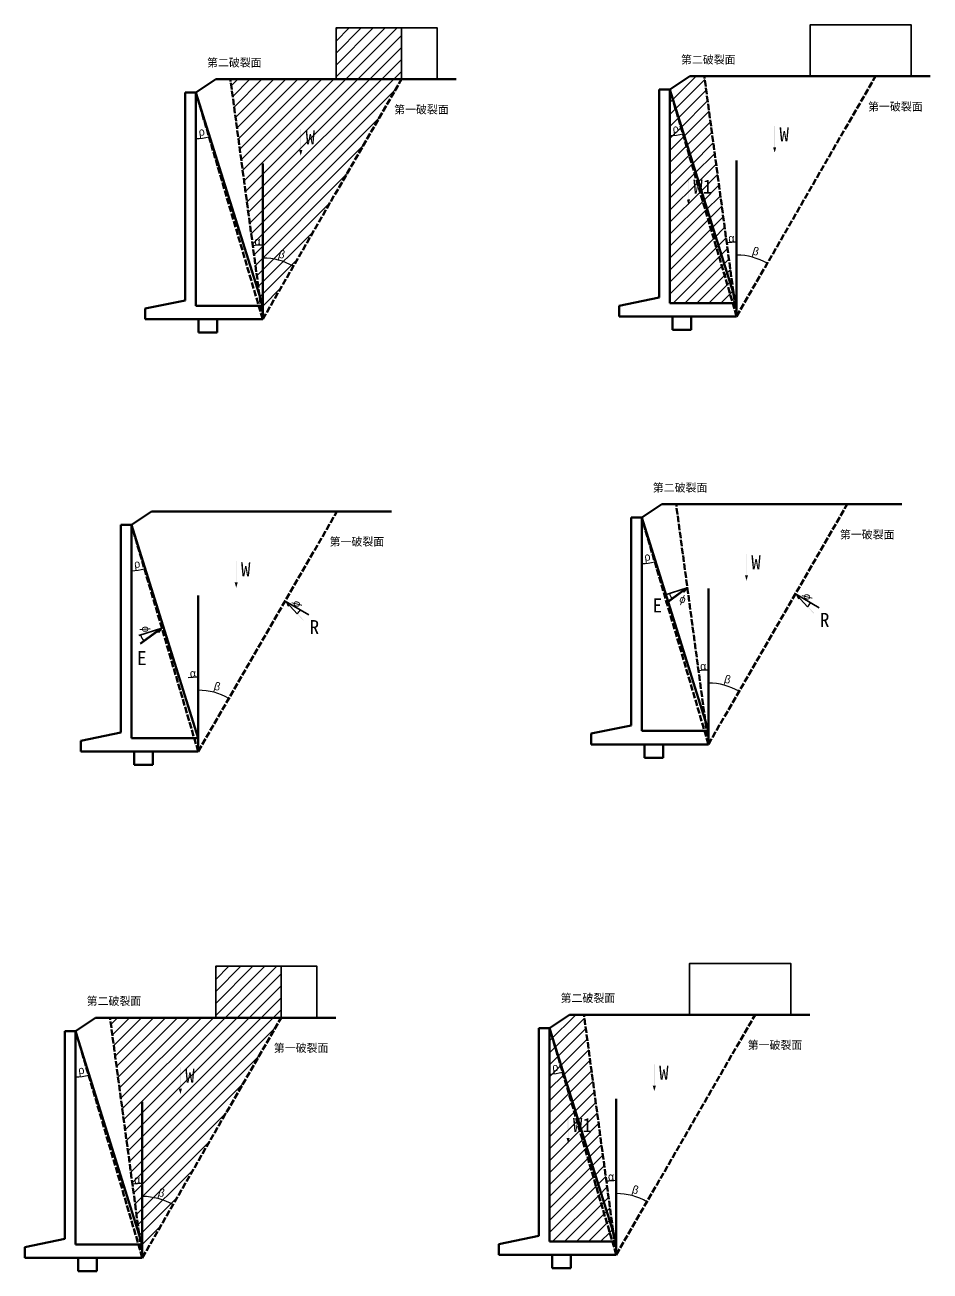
# Model space of a CAD drawing. Header units: millimetres. Extents: x -36498 to 24671, y -17805 to 29200.
# Drawn here: x -36498 to -2574, y -17524 to 29200 of the extents above; entities that cross this region are included whole.
import ezdxf

# ---------------------------------------------------------------- set-up
doc = ezdxf.new("R2010")
doc.units = ezdxf.units.MM
doc.linetypes.add('ACAD_ISO02W100', pattern=[15, 12, -3])
for name, color, linetype, lineweight in [('坡面', 7, 'Continuous', 50), ('挡土墙', 7, 'Continuous', 50), ('标注', 7, 'Continuous', 35), ('辅助线', 92, 'Continuous', 50)]:
    doc.layers.add(name, color=color, linetype=linetype, lineweight=lineweight)
doc.styles.get("Standard").update_dxf_attribs({"font": ''})
doc.styles.add('符号', font='symbol.ttf')
doc.styles.get('Standard').set_extended_font_data('SimSun')
doc.dimstyles.new('ISO-25', dxfattribs={"dimtxt": 2.5, "dimasz": 2.5, "dimexe": 1.25, "dimexo": 0.625, "dimtad": 1, "dimdsep": 46, "dimtxsty": 'Standard', "dimcen": 2.5, "dimadec": 0, "dimazin": 0, "dimtfac": 1, "dimtmove": 0, "dimatfit": 3, "dimfxl": 0, "dimarcsym": 0})
pattern_1 = [(45, (-4510.8, -35187), (-224.5064, 224.5064), [])]

# ---------------------------------------------------------------- blocks, each defined once
blk = doc.blocks.new('*D14')
at = {"layer": 'Defpoints', "color": 0, "transparency": 16777216}
for p in [(-5677, 11226), (-10881, 8071), (-10482, 4487), (-10881, 2226), (-10881, 2226)]:
    blk.add_point(p, dxfattribs=at)
at = {"layer": '标注', "color": 0, "lineweight": -2, "transparency": 16777216}
blk.add_arc((-10881, 2226), 2296, 60.028, 89.9376, dxfattribs=at)
at = {"layer": '标注', "color": 0, "transparency": 16777216}
for points in [[(-10878, 4521), (-10878, 4522), (-10881, 4522)], [(-9734, 4215), (-9734, 4214), (-9732, 4214)]]:
    blk.add_solid(points, dxfattribs=at)
at = {"layer": '标注', "color": 0, "transparency": 16777216, "insert": (-10175, 4622), "char_height": 2.5, "attachment_point": 5, "rotation": 343.601, "style": '符号'}
blk.add_mtext('{\\H120x;b}', dxfattribs=at)
blk = doc.blocks.new('*D15')
at = {"layer": 'Defpoints', "color": 0, "transparency": 16777216}
for p in [(-12092, 11226), (-10881, 8071), (-11005, 5004), (-10881, 2226), (-10881, 2226)]:
    blk.add_point(p, dxfattribs=at)
at = {"layer": '标注', "color": 0, "lineweight": -2, "transparency": 16777216}
blk.add_arc((-10881, 2226), 2781, 90.0515, 97.6115, dxfattribs=at)
at = {"layer": '标注', "color": 0, "transparency": 16777216}
for points in [[(-11249, 4982), (-11249, 4983), (-11252, 4982)], [(-10883, 5007), (-10883, 5006), (-10881, 5007)]]:
    blk.add_solid(points, dxfattribs=at)
at = {"layer": '标注', "color": 0, "transparency": 16777216, "insert": (-11077, 5154), "char_height": 2.5, "attachment_point": 5, "rotation": 3.8315, "style": '符号'}
blk.add_mtext('{\\H120x;a}', dxfattribs=at)
blk = doc.blocks.new('*D16')
at = {"layer": 'Defpoints', "color": 0, "transparency": 16777216}
for p in [(-13381, 10726), (-13381, 10726), (-13217, 9012), (-13381, 2726), (-10881, 2226)]:
    blk.add_point(p, dxfattribs=at)
at = {"layer": '标注', "color": 0, "lineweight": -2, "transparency": 16777216}
blk.add_arc((-13381, 10726), 1722, 270.0832, 286.3064, dxfattribs=at)
at = {"layer": '标注', "color": 0, "transparency": 16777216}
for points in [[(-13378, 9003), (-13378, 9004), (-13381, 9004)], [(-12897, 9073), (-12897, 9073), (-12895, 9074)]]:
    blk.add_solid(points, dxfattribs=at)
at = {"layer": '标注', "color": 0, "transparency": 16777216, "insert": (-13164, 9218), "char_height": 2.5, "attachment_point": 5, "rotation": 8.1948, "style": '符号'}
blk.add_mtext('{\\H120x;r}', dxfattribs=at)
blk = doc.blocks.new('*D17')
at = {"layer": 'Defpoints', "color": 0, "transparency": 16777216}
for p in [(-11677, 8095), (-11677, 8095), (-12545, 7817), (-12317, 7812), (-11985, 7871)]:
    blk.add_point(p, dxfattribs=at)
at = {"layer": '标注', "color": 0, "lineweight": -2, "transparency": 16777216}
blk.add_line((-11986, 7871), (-12244, 7683), dxfattribs=at)
blk.add_arc((-11677, 8095), 700, 197.9401, 215.772, dxfattribs=at)
at = {"layer": '标注', "color": 0, "transparency": 16777216}
for points in [[(-12343, 7879), (-12342, 7879), (-12343, 7882)], [(-12244, 7686), (-12245, 7686), (-12243, 7684)]]:
    blk.add_solid(points, dxfattribs=at)
at = {"layer": '标注', "color": 0, "transparency": 16777216, "insert": (-11858, 7628), "char_height": 2.5, "attachment_point": 5, "rotation": 338.7459, "style": '符号'}
blk.add_mtext('{\\H120x;j }', dxfattribs=at)
blk = doc.blocks.new('*D18')
at = {"layer": 'Defpoints', "color": 0, "transparency": 16777216}
for p in [(-7621, 7864), (-7621, 7864), (-7434, 7668), (-7122, 7432), (-6730, 7349)]:
    blk.add_point(p, dxfattribs=at)
at = {"layer": '标注', "color": 0, "lineweight": -2, "transparency": 16777216}
blk.add_line((-7434, 7668), (-7164, 7386), dxfattribs=at)
blk.add_arc((-7621, 7864), 660, 313.9487, 329.7383, dxfattribs=at)
at = {"layer": '标注', "color": 0, "transparency": 16777216}
for points in [[(-7052, 7532), (-7051, 7531), (-7050, 7534)], [(-7163, 7389), (-7164, 7389), (-7165, 7387)]]:
    blk.add_solid(points, dxfattribs=at)
at = {"layer": '标注', "color": 0, "transparency": 16777216, "insert": (-7174, 7753), "char_height": 2.5, "attachment_point": 5, "rotation": 76.0578, "style": '符号'}
blk.add_mtext('{\\H120x;j}', dxfattribs=at)
blk = doc.blocks.new('*D19')
at = {"layer": 'Defpoints', "color": 0, "transparency": 16777216}
for p in [(-24803, 10960), (-30006, 7805), (-29607, 4220), (-30006, 1959), (-30006, 1959)]:
    blk.add_point(p, dxfattribs=at)
at = {"layer": '标注', "color": 0, "lineweight": -2, "transparency": 16777216}
blk.add_arc((-30006, 1959), 2296, 60.028, 89.9376, dxfattribs=at)
at = {"layer": '标注', "color": 0, "transparency": 16777216}
for points in [[(-30004, 4255), (-30004, 4256), (-30006, 4255)], [(-28859, 3949), (-28859, 3948), (-28857, 3947)]]:
    blk.add_solid(points, dxfattribs=at)
at = {"layer": '标注', "color": 0, "transparency": 16777216, "insert": (-29301, 4356), "char_height": 2.5, "attachment_point": 5, "rotation": 343.601, "style": '符号'}
blk.add_mtext('{\\H120x;b}', dxfattribs=at)
blk = doc.blocks.new('*D20')
at = {"layer": 'Defpoints', "color": 0, "transparency": 16777216}
for p in [(-31217, 10960), (-30006, 7805), (-30130, 4737), (-30006, 1959), (-30006, 1959)]:
    blk.add_point(p, dxfattribs=at)
at = {"layer": '标注', "color": 0, "lineweight": -2, "transparency": 16777216}
blk.add_arc((-30006, 1959), 2781, 90.0515, 97.6115, dxfattribs=at)
at = {"layer": '标注', "color": 0, "transparency": 16777216}
for points in [[(-30374, 4715), (-30375, 4716), (-30377, 4715)], [(-30009, 4741), (-30009, 4740), (-30006, 4740)]]:
    blk.add_solid(points, dxfattribs=at)
at = {"layer": '标注', "color": 0, "transparency": 16777216, "insert": (-30202, 4888), "char_height": 2.5, "attachment_point": 5, "rotation": 3.8315, "style": '符号'}
blk.add_mtext('{\\H120x;a}', dxfattribs=at)
blk = doc.blocks.new('*D21')
at = {"layer": 'Defpoints', "color": 0, "transparency": 16777216}
for p in [(-32506, 10459), (-32506, 10459), (-32342, 8745), (-32506, 2459), (-30006, 1959)]:
    blk.add_point(p, dxfattribs=at)
at = {"layer": '标注', "color": 0, "lineweight": -2, "transparency": 16777216}
blk.add_arc((-32506, 10459), 1722, 270.0832, 286.3064, dxfattribs=at)
at = {"layer": '标注', "color": 0, "transparency": 16777216}
for points in [[(-32504, 8737), (-32504, 8738), (-32506, 8737)], [(-32023, 8807), (-32023, 8806), (-32020, 8807)]]:
    blk.add_solid(points, dxfattribs=at)
at = {"layer": '标注', "color": 0, "transparency": 16777216, "insert": (-32289, 8951), "char_height": 2.5, "attachment_point": 5, "rotation": 8.1948, "style": '符号'}
blk.add_mtext('{\\H120x;r}', dxfattribs=at)
blk = doc.blocks.new('*D22')
at = {"layer": 'Defpoints', "color": 0, "transparency": 16777216}
for p in [(-31367, 6588), (-31367, 6588), (-32235, 6310), (-32092, 6171), (-31675, 6364)]:
    blk.add_point(p, dxfattribs=at)
at = {"layer": '标注', "color": 0, "lineweight": -2, "transparency": 16777216}
blk.add_line((-31675, 6364), (-32045, 6096), dxfattribs=at)
blk.add_arc((-31367, 6588), 837, 197.9065, 215.8056, dxfattribs=at)
at = {"layer": '标注', "color": 0, "transparency": 16777216}
for points in [[(-32163, 6330), (-32162, 6331), (-32164, 6333)], [(-32045, 6099), (-32046, 6098), (-32044, 6096)]]:
    blk.add_solid(points, dxfattribs=at)
at = {"layer": '标注', "color": 0, "transparency": 16777216, "insert": (-32003, 6542), "char_height": 2.5, "attachment_point": 5, "rotation": 274.0843, "style": '符号'}
blk.add_mtext('{\\H120x;j }', dxfattribs=at)
blk = doc.blocks.new('*D23')
at = {"layer": 'Defpoints', "color": 0, "transparency": 16777216}
for p in [(-26747, 7597), (-26747, 7597), (-26559, 7402), (-26248, 7166), (-25856, 7082)]:
    blk.add_point(p, dxfattribs=at)
at = {"layer": '标注', "color": 0, "lineweight": -2, "transparency": 16777216}
blk.add_line((-26559, 7401), (-26290, 7120), dxfattribs=at)
blk.add_arc((-26747, 7597), 660, 313.9487, 329.7383, dxfattribs=at)
at = {"layer": '标注', "color": 0, "transparency": 16777216}
for points in [[(-26289, 7122), (-26289, 7123), (-26291, 7121)], [(-26177, 7265), (-26177, 7265), (-26176, 7267)]]:
    blk.add_solid(points, dxfattribs=at)
at = {"layer": '标注', "color": 0, "transparency": 16777216, "insert": (-26299, 7486), "char_height": 2.5, "attachment_point": 5, "rotation": 76.0578, "style": '符号'}
blk.add_mtext('{\\H120x;j}', dxfattribs=at)
blk = doc.blocks.new('*D29')
at = {"layer": 'Defpoints', "color": 0, "transparency": 16777216}
for p in [(-22384, 27163), (-27587, 24008), (-27188, 20424), (-27587, 18163), (-27587, 18163)]:
    blk.add_point(p, dxfattribs=at)
at = {"layer": '标注', "color": 0, "lineweight": -2, "transparency": 16777216}
blk.add_arc((-27587, 18163), 2296, 60.028, 89.9376, dxfattribs=at)
at = {"layer": '标注', "color": 0, "transparency": 16777216}
for points in [[(-27585, 20458), (-27585, 20459), (-27587, 20459)], [(-26440, 20152), (-26441, 20151), (-26438, 20150)]]:
    blk.add_solid(points, dxfattribs=at)
at = {"layer": '标注', "color": 0, "transparency": 16777216, "insert": (-26882, 20559), "char_height": 2.5, "attachment_point": 5, "rotation": 343.601, "style": '符号'}
blk.add_mtext('{\\H120x;b}', dxfattribs=at)
blk = doc.blocks.new('*D30')
at = {"layer": 'Defpoints', "color": 0, "transparency": 16777216}
for p in [(-28798, 27163), (-27587, 24008), (-27711, 20941), (-27587, 18163), (-27587, 18163)]:
    blk.add_point(p, dxfattribs=at)
at = {"layer": '标注', "color": 0, "lineweight": -2, "transparency": 16777216}
blk.add_arc((-27587, 18163), 2781, 90.0515, 97.6115, dxfattribs=at)
at = {"layer": '标注', "color": 0, "transparency": 16777216}
for points in [[(-27956, 20919), (-27956, 20920), (-27958, 20919)], [(-27590, 20944), (-27590, 20943), (-27587, 20944)]]:
    blk.add_solid(points, dxfattribs=at)
at = {"layer": '标注', "color": 0, "transparency": 16777216, "insert": (-27784, 21091), "char_height": 2.5, "attachment_point": 5, "rotation": 3.8315, "style": '符号'}
blk.add_mtext('{\\H120x;a}', dxfattribs=at)
blk = doc.blocks.new('*D31')
at = {"layer": 'Defpoints', "color": 0, "transparency": 16777216}
for p in [(-30087, 26663), (-30087, 26663), (-29923, 24948), (-30087, 18663), (-27587, 18163)]:
    blk.add_point(p, dxfattribs=at)
at = {"layer": '标注', "color": 0, "lineweight": -2, "transparency": 16777216}
blk.add_arc((-30087, 26663), 1722, 270.0832, 286.3064, dxfattribs=at)
at = {"layer": '标注', "color": 0, "transparency": 16777216}
for points in [[(-30085, 24940), (-30085, 24941), (-30087, 24941)], [(-29604, 25010), (-29604, 25010), (-29602, 25011)]]:
    blk.add_solid(points, dxfattribs=at)
at = {"layer": '标注', "color": 0, "transparency": 16777216, "insert": (-29870, 25155), "char_height": 2.5, "attachment_point": 5, "rotation": 8.1948, "style": '符号'}
blk.add_mtext('{\\H120x;r}', dxfattribs=at)
blk = doc.blocks.new('*D37')
at = {"layer": 'Defpoints', "color": 0, "transparency": 16777216}
for p in [(-4621, 27274), (-9824, 24119), (-9425, 20534), (-9824, 18273), (-9824, 18273)]:
    blk.add_point(p, dxfattribs=at)
at = {"layer": '标注', "color": 0, "lineweight": -2, "transparency": 16777216}
blk.add_arc((-9824, 18273), 2296, 60.028, 89.9376, dxfattribs=at)
at = {"layer": '标注', "color": 0, "transparency": 16777216}
for points in [[(-9822, 20569), (-9822, 20570), (-9824, 20569)], [(-8677, 20263), (-8678, 20262), (-8675, 20261)]]:
    blk.add_solid(points, dxfattribs=at)
at = {"layer": '标注', "color": 0, "transparency": 16777216, "insert": (-9119, 20670), "char_height": 2.5, "attachment_point": 5, "rotation": 343.601, "style": '符号'}
blk.add_mtext('{\\H120x;b}', dxfattribs=at)
blk = doc.blocks.new('*D38')
at = {"layer": 'Defpoints', "color": 0, "transparency": 16777216}
for p in [(-11035, 27274), (-9824, 24119), (-9948, 21051), (-9824, 18273), (-9824, 18273)]:
    blk.add_point(p, dxfattribs=at)
at = {"layer": '标注', "color": 0, "lineweight": -2, "transparency": 16777216}
blk.add_arc((-9824, 18273), 2781, 90.0515, 97.6115, dxfattribs=at)
at = {"layer": '标注', "color": 0, "transparency": 16777216}
for points in [[(-10193, 21029), (-10193, 21030), (-10195, 21029)], [(-9827, 21055), (-9827, 21054), (-9824, 21054)]]:
    blk.add_solid(points, dxfattribs=at)
at = {"layer": '标注', "color": 0, "transparency": 16777216, "insert": (-10020, 21202), "char_height": 2.5, "attachment_point": 5, "rotation": 3.8315, "style": '符号'}
blk.add_mtext('{\\H120x;a}', dxfattribs=at)
blk = doc.blocks.new('*D39')
at = {"layer": 'Defpoints', "color": 0, "transparency": 16777216}
for p in [(-12324, 26773), (-12324, 26773), (-12160, 25059), (-12324, 18773), (-9824, 18273)]:
    blk.add_point(p, dxfattribs=at)
at = {"layer": '标注', "color": 0, "lineweight": -2, "transparency": 16777216}
blk.add_arc((-12324, 26773), 1722, 270.0832, 286.3064, dxfattribs=at)
at = {"layer": '标注', "color": 0, "transparency": 16777216}
for points in [[(-12322, 25051), (-12322, 25052), (-12324, 25051)], [(-11841, 25121), (-11841, 25120), (-11838, 25121)]]:
    blk.add_solid(points, dxfattribs=at)
at = {"layer": '标注', "color": 0, "transparency": 16777216, "insert": (-12107, 25265), "char_height": 2.5, "attachment_point": 5, "rotation": 8.1948, "style": '符号'}
blk.add_mtext('{\\H120x;r}', dxfattribs=at)
blk = doc.blocks.new('*D57')
at = {"layer": 'Defpoints', "color": 0, "transparency": 16777216}
for p in [(-26895, -8024), (-32098, -11179), (-31699, -14763), (-32098, -17024), (-32098, -17024)]:
    blk.add_point(p, dxfattribs=at)
at = {"layer": '标注', "color": 0, "lineweight": -2, "transparency": 16777216}
blk.add_arc((-32098, -17024), 2296, 60.028, 89.9376, dxfattribs=at)
at = {"layer": '标注', "color": 0, "transparency": 16777216}
for points in [[(-32096, -14729), (-32096, -14728), (-32098, -14728)], [(-30951, -15035), (-30951, -15036), (-30949, -15037)]]:
    blk.add_solid(points, dxfattribs=at)
at = {"layer": '标注', "color": 0, "transparency": 16777216, "insert": (-31393, -14628), "char_height": 2.5, "attachment_point": 5, "rotation": 343.601, "style": '符号'}
blk.add_mtext('{\\H120x;b}', dxfattribs=at)
blk = doc.blocks.new('*D58')
at = {"layer": 'Defpoints', "color": 0, "transparency": 16777216}
for p in [(-33309, -8024), (-32098, -11179), (-32222, -14246), (-32098, -17024), (-32098, -17024)]:
    blk.add_point(p, dxfattribs=at)
at = {"layer": '标注', "color": 0, "lineweight": -2, "transparency": 16777216}
blk.add_arc((-32098, -17024), 2781, 90.0515, 97.6115, dxfattribs=at)
at = {"layer": '标注', "color": 0, "transparency": 16777216}
for points in [[(-32467, -14268), (-32467, -14267), (-32469, -14268)], [(-32101, -14243), (-32101, -14244), (-32098, -14243)]]:
    blk.add_solid(points, dxfattribs=at)
at = {"layer": '标注', "color": 0, "transparency": 16777216, "insert": (-32294, -14096), "char_height": 2.5, "attachment_point": 5, "rotation": 3.8315, "style": '符号'}
blk.add_mtext('{\\H120x;a}', dxfattribs=at)
blk = doc.blocks.new('*D59')
at = {"layer": 'Defpoints', "color": 0, "transparency": 16777216}
for p in [(-34598, -8524), (-34598, -8524), (-34434, -10239), (-34598, -16524), (-32098, -17024)]:
    blk.add_point(p, dxfattribs=at)
at = {"layer": '标注', "color": 0, "lineweight": -2, "transparency": 16777216}
blk.add_arc((-34598, -8524), 1722, 270.0832, 286.3064, dxfattribs=at)
at = {"layer": '标注', "color": 0, "transparency": 16777216}
for points in [[(-34596, -10247), (-34596, -10246), (-34598, -10246)], [(-34115, -10177), (-34115, -10177), (-34112, -10176)]]:
    blk.add_solid(points, dxfattribs=at)
at = {"layer": '标注', "color": 0, "transparency": 16777216, "insert": (-34381, -10032), "char_height": 2.5, "attachment_point": 5, "rotation": 8.1948, "style": '符号'}
blk.add_mtext('{\\H120x;r}', dxfattribs=at)
blk = doc.blocks.new('*D60')
at = {"layer": 'Defpoints', "color": 0, "transparency": 16777216}
for p in [(-9132, -7913), (-14335, -11068), (-13936, -14653), (-14335, -16914), (-14335, -16914)]:
    blk.add_point(p, dxfattribs=at)
at = {"layer": '标注', "color": 0, "lineweight": -2, "transparency": 16777216}
blk.add_arc((-14335, -16914), 2296, 60.028, 89.9376, dxfattribs=at)
at = {"layer": '标注', "color": 0, "transparency": 16777216}
for points in [[(-14333, -14618), (-14333, -14617), (-14335, -14618)], [(-13188, -14924), (-13188, -14925), (-13186, -14926)]]:
    blk.add_solid(points, dxfattribs=at)
at = {"layer": '标注', "color": 0, "transparency": 16777216, "insert": (-13630, -14517), "char_height": 2.5, "attachment_point": 5, "rotation": 343.601, "style": '符号'}
blk.add_mtext('{\\H120x;b}', dxfattribs=at)
blk = doc.blocks.new('*D61')
at = {"layer": 'Defpoints', "color": 0, "transparency": 16777216}
for p in [(-15546, -7913), (-14335, -11068), (-14459, -14136), (-14335, -16914), (-14335, -16914)]:
    blk.add_point(p, dxfattribs=at)
at = {"layer": '标注', "color": 0, "lineweight": -2, "transparency": 16777216}
blk.add_arc((-14335, -16914), 2781, 90.0515, 97.6115, dxfattribs=at)
at = {"layer": '标注', "color": 0, "transparency": 16777216}
for points in [[(-14703, -14158), (-14704, -14157), (-14706, -14158)], [(-14338, -14132), (-14338, -14133), (-14335, -14133)]]:
    blk.add_solid(points, dxfattribs=at)
at = {"layer": '标注', "color": 0, "transparency": 16777216, "insert": (-14531, -13985), "char_height": 2.5, "attachment_point": 5, "rotation": 3.8315, "style": '符号'}
blk.add_mtext('{\\H120x;a}', dxfattribs=at)
blk = doc.blocks.new('*D62')
at = {"layer": 'Defpoints', "color": 0, "transparency": 16777216}
for p in [(-16835, -8414), (-16835, -8414), (-16671, -10128), (-16835, -16414), (-14335, -16914)]:
    blk.add_point(p, dxfattribs=at)
at = {"layer": '标注', "color": 0, "lineweight": -2, "transparency": 16777216}
blk.add_arc((-16835, -8414), 1722, 270.0832, 286.3064, dxfattribs=at)
at = {"layer": '标注', "color": 0, "transparency": 16777216}
for points in [[(-16833, -10136), (-16833, -10135), (-16835, -10136)], [(-16352, -10066), (-16352, -10067), (-16349, -10066)]]:
    blk.add_solid(points, dxfattribs=at)
at = {"layer": '标注', "color": 0, "transparency": 16777216, "insert": (-16618, -9922), "char_height": 2.5, "attachment_point": 5, "rotation": 8.1948, "style": '符号'}
blk.add_mtext('{\\H120x;r}', dxfattribs=at)

msp = doc.modelspace()

# ---------------------------------------------------------------- hatches: boundary and pattern name
at = {"layer": '标注'}
h = msp.add_hatch(dxfattribs=at)
h.set_pattern_fill('ANSI31', color=256, scale=100)
h.paths.add_polyline_path([(-22383.779, 29089.653), (-24837.432, 29089.653), (-24837.432, 27163.255), (-22383.779, 27163.255)])
h.paths.add_polyline_path([(-22383.779, 27163.255), (-24837.432, 27163.255), (-28798.432, 27163.255), (-27705.572, 19040.801), (-27587.432, 18662.755), (-27587.432, 18162.755)])
h.paths.add_polyline_path([(-27060.145, 20399.084), (-26825.722, 20330.094), (-26672.156, 20851.898), (-26906.58, 20920.888)], flags=24)
h.paths.add_polyline_path([(-27910.597, 20837.577), (-27630.522, 20856.335), (-27666.869, 21399.051), (-27946.944, 21380.294)], flags=24)
h.paths.add_polyline_path([(-26107.449, 24602.904), (-25483.422, 24602.904), (-25483.422, 25352.613), (-26107.449, 25352.613)], flags=24)
h = msp.add_hatch(dxfattribs=at)
h.set_pattern_fill('ANSI31', color=256, scale=100)
h.paths.add_polyline_path([(-11035.378, 27273.8), (-11574.378, 27273.8), (-12324.378, 26773.3), (-9942.517, 19151.346)])
h.paths.add_polyline_path([(-12324.378, 26773.3), (-9824.378, 18273.3), (-9942.517, 19151.346)])
h.paths.add_polyline_path([(-12324.378, 26773.3), (-12324.378, 18773.3), (-9971.436, 18773.3)], flags=17)
h.paths.add_polyline_path([(-11577.417, 22750.925), (-10574.882, 22750.925), (-10574.882, 23513.787), (-11577.417, 23513.787)], flags=25)
h.paths.add_polyline_path([(-12201.31, 25049.392), (-11959.441, 25084.223), (-12036.972, 25622.601), (-12278.842, 25587.77)], flags=25)
h = msp.add_hatch(color=256, dxfattribs=at)
h.dxf.hatch_style = 1
h.paths.add_polyline_path([(-26153.353, 25301.297), (-26163.353, 25301.27), (-26173.353, 25301.243), (-26171.198, 24504.262), (-26151.198, 24504.316)])
h = msp.add_hatch(color=256, dxfattribs=at)
h.dxf.hatch_style = 1
h.paths.add_polyline_path([(-8390.298, 25411.843), (-8400.298, 25411.816), (-8410.298, 25411.789), (-8408.144, 24614.807), (-8388.144, 24614.861)])
h = msp.add_hatch(color=256, dxfattribs=at)
h.dxf.hatch_style = 1
h.paths.add_polyline_path([(-26102.495, 24504.448), (-26161.198, 24504.289), (-26160.649, 24301.274)])
h.paths.add_polyline_path([(-26160.649, 24301.274), (-26161.198, 24504.289), (-26219.902, 24504.13)])
h = msp.add_hatch(color=256, dxfattribs=at)
h.dxf.hatch_style = 1
h.paths.add_polyline_path([(-8339.44, 24614.993), (-8398.144, 24614.834), (-8397.595, 24411.819)])
h.paths.add_polyline_path([(-8397.595, 24411.819), (-8398.144, 24614.834), (-8456.847, 24614.676)])
h = msp.add_hatch(color=256, dxfattribs=at)
h.dxf.hatch_style = 1
h.paths.add_polyline_path([(-11621.128, 23451.51), (-11631.128, 23451.483), (-11641.128, 23451.456), (-11638.974, 22654.475), (-11618.974, 22654.529)])
h = msp.add_hatch(color=256, dxfattribs=at)
h.dxf.hatch_style = 1
h.paths.add_polyline_path([(-11570.27, 22654.66), (-11628.974, 22654.502), (-11628.425, 22451.487)])
h.paths.add_polyline_path([(-11628.425, 22451.487), (-11628.974, 22654.502), (-11687.678, 22654.343)])
h = msp.add_hatch(color=256, dxfattribs=at)
h.dxf.hatch_style = 1
h.paths.add_polyline_path([(-9446.702, 9364.478), (-9456.702, 9364.451), (-9466.702, 9364.424), (-9464.547, 8567.443), (-9444.548, 8567.497)])
h = msp.add_hatch(color=256, dxfattribs=at)
h.dxf.hatch_style = 1
h.paths.add_polyline_path([(-28572.12, 9097.856), (-28582.12, 9097.829), (-28592.12, 9097.802), (-28589.965, 8300.82), (-28569.965, 8300.875)])
h = msp.add_hatch(color=256, dxfattribs=at)
h.dxf.hatch_style = 1
h.paths.add_polyline_path([(-9395.844, 8567.629), (-9454.548, 8567.47), (-9453.999, 8364.455)])
h.paths.add_polyline_path([(-9453.999, 8364.455), (-9454.548, 8567.47), (-9513.251, 8567.311)])
h = msp.add_hatch(color=256, dxfattribs=at)
h.dxf.hatch_style = 1
h.paths.add_polyline_path([(-28521.262, 8301.006), (-28579.965, 8300.847), (-28579.416, 8097.832)])
h.paths.add_polyline_path([(-28579.416, 8097.832), (-28579.965, 8300.847), (-28638.669, 8300.689)])
h = msp.add_hatch(color=256, dxfattribs=at)
h.dxf.hatch_style = 1
h.paths.add_polyline_path([(-12491.913, 7515.439), (-12486.038, 7507.347), (-12480.163, 7499.254), (-11835.2, 7967.448), (-11846.949, 7983.633)])
h = msp.add_hatch(color=256, dxfattribs=at)
h.dxf.hatch_style = 1
h.paths.add_polyline_path([(-11875.56, 8023.047), (-11841.074, 7975.541), (-11676.783, 8094.804)])
h.paths.add_polyline_path([(-11676.783, 8094.804), (-11841.074, 7975.541), (-11806.588, 7928.034)])
h = msp.add_hatch(color=256, dxfattribs=at)
h.dxf.hatch_style = 1
h.paths.add_polyline_path([(-26648.71, 7409.947), (-26606.291, 7450.528), (-26746.632, 7597.225)])
h.paths.add_polyline_path([(-26746.632, 7597.225), (-26606.291, 7450.528), (-26563.872, 7491.109)])
h = msp.add_hatch(color=256, dxfattribs=at)
h.dxf.hatch_style = 1
h.paths.add_polyline_path([(-7523.292, 7676.57), (-7480.873, 7717.151), (-7621.214, 7863.847)])
h.paths.add_polyline_path([(-7621.214, 7863.847), (-7480.873, 7717.151), (-7438.455, 7757.731)])
h = msp.add_hatch(color=256, dxfattribs=at)
h.dxf.hatch_style = 1
h.paths.add_polyline_path([(-6937.16, 7134.348), (-6929.934, 7141.261), (-6922.708, 7148.173), (-7473.647, 7724.063), (-7488.099, 7710.238)])
h = msp.add_hatch(color=256, dxfattribs=at)
h.dxf.hatch_style = 1
h.paths.add_polyline_path([(-26062.577, 6867.725), (-26055.352, 6874.638), (-26048.126, 6881.551), (-26599.065, 7457.441), (-26613.517, 7443.615)])
h = msp.add_hatch(color=256, dxfattribs=at)
h.dxf.hatch_style = 1
h.paths.add_polyline_path([(-31565.398, 6516.062), (-31530.912, 6468.556), (-31366.62, 6587.819)])
h.paths.add_polyline_path([(-31366.62, 6587.819), (-31530.912, 6468.556), (-31496.426, 6421.05)])
h = msp.add_hatch(color=256, dxfattribs=at)
h.dxf.hatch_style = 1
h.paths.add_polyline_path([(-32181.75, 6008.455), (-32175.876, 6000.362), (-32170.001, 5992.27), (-31525.038, 6460.463), (-31536.787, 6476.649)])
h = msp.add_hatch(dxfattribs=at)
h.set_pattern_fill('ANSI31', color=256, scale=100)
h.set_pattern_definition(pattern_1)
h.paths.add_polyline_path([(-26894.565, -6097.338), (-29348.218, -6097.338), (-29348.218, -8023.736), (-26894.565, -8023.736)])
h.paths.add_polyline_path([(-26894.565, -8023.736), (-29348.218, -8023.736), (-33309.218, -8023.736), (-32216.358, -16146.19), (-32098.218, -16524.236), (-32098.218, -17024.236)])
h.paths.add_polyline_path([(-31570.932, -14787.907), (-31336.508, -14856.897), (-31182.942, -14335.093), (-31417.366, -14266.103)], flags=24)
h.paths.add_polyline_path([(-32421.383, -14349.414), (-32141.308, -14330.656), (-32177.655, -13787.94), (-32457.73, -13806.697)], flags=24)
h.paths.add_polyline_path([(-30618.236, -10584.087), (-29994.209, -10584.087), (-29994.209, -9834.378), (-30618.236, -9834.378)], flags=24)
h = msp.add_hatch(dxfattribs=at)
h.set_pattern_fill('ANSI31', color=256, scale=100)
h.set_pattern_definition(pattern_1)
h.paths.add_polyline_path([(-15546.164, -7913.191), (-16085.164, -7913.191), (-16835.164, -8413.691), (-14453.303, -16035.645)])
h.paths.add_polyline_path([(-16835.164, -8413.691), (-14335.164, -16913.691), (-14453.303, -16035.645)])
h.paths.add_polyline_path([(-16835.164, -8413.691), (-16835.164, -16413.691), (-14482.223, -16413.691)], flags=17)
h.paths.add_polyline_path([(-16088.203, -12436.067), (-15085.668, -12436.067), (-15085.668, -11673.204), (-16088.203, -11673.204)], flags=25)
h.paths.add_polyline_path([(-16712.097, -10137.599), (-16470.227, -10102.768), (-16547.758, -9564.39), (-16789.628, -9599.221)], flags=25)
h = msp.add_hatch(color=256, dxfattribs=at)
h.dxf.hatch_style = 1
h.paths.add_polyline_path([(-12901.085, -9775.149), (-12911.085, -9775.176), (-12921.085, -9775.203), (-12918.93, -10572.184), (-12898.93, -10572.13)])
h = msp.add_hatch(color=256, dxfattribs=at)
h.dxf.hatch_style = 1
h.paths.add_polyline_path([(-30664.139, -9885.694), (-30674.139, -9885.721), (-30684.139, -9885.748), (-30681.985, -10682.729), (-30661.985, -10682.675)])
h = msp.add_hatch(color=256, dxfattribs=at)
h.dxf.hatch_style = 1
h.paths.add_polyline_path([(-30613.281, -10682.543), (-30671.985, -10682.702), (-30671.436, -10885.717)])
h.paths.add_polyline_path([(-30671.436, -10885.717), (-30671.985, -10682.702), (-30730.688, -10682.861)])
h = msp.add_hatch(color=256, dxfattribs=at)
h.dxf.hatch_style = 1
h.paths.add_polyline_path([(-12850.226, -10571.998), (-12908.93, -10572.157), (-12908.381, -10775.172)])
h.paths.add_polyline_path([(-12908.381, -10775.172), (-12908.93, -10572.157), (-12967.634, -10572.315)])
h = msp.add_hatch(color=256, dxfattribs=at)
h.dxf.hatch_style = 1
h.paths.add_polyline_path([(-16131.915, -11735.481), (-16141.915, -11735.508), (-16151.915, -11735.535), (-16149.76, -12532.516), (-16129.76, -12532.462)])
h = msp.add_hatch(color=256, dxfattribs=at)
h.dxf.hatch_style = 1
h.paths.add_polyline_path([(-16081.056, -12532.331), (-16139.76, -12532.489), (-16139.211, -12735.505)])
h.paths.add_polyline_path([(-16139.211, -12735.505), (-16139.76, -12532.489), (-16198.464, -12532.648)])

# ---------------------------------------------------------------- linework, layer by layer
at = {"layer": '坡面'}
for p, q in [((-29337.432, 27163.255), (-30087.432, 26662.755)), ((-29337.432, 27163.255), (-20337.432, 27163.255)), ((-11574.378, 27273.8), (-12324.378, 26773.3)), ((-11574.378, 27273.8), (-2574.378, 27273.8)), ((-12630.781, 11226.436), (-13380.781, 10725.936)), ((-12630.781, 11226.436), (-3630.781, 11226.436)), ((-31756.199, 10959.813), (-32506.199, 10459.313)), ((-31756.199, 10959.813), (-22756.199, 10959.813)), ((-16085.164, -7913.191), (-16835.164, -8413.691)), ((-16085.164, -7913.191), (-7085.164, -7913.191)), ((-33848.218, -8023.736), (-34598.218, -8524.236)), ((-33848.218, -8023.736), (-24848.218, -8023.736))]:
    msp.add_line(p, q, dxfattribs=at)
at = {"layer": '挡土墙', "color": 7}
for p, q in [((-30487.432, 26662.755), (-30087.432, 26662.755)), ((-30487.432, 18873.146), (-30487.432, 26662.755)), ((-30087.432, 26662.755), (-30087.432, 18662.755)), ((-30087.432, 26662.755), (-27587.432, 18662.755)), ((-12724.378, 26773.3), (-12324.378, 26773.3)), ((-12724.378, 18983.691), (-12724.378, 26773.3)), ((-12324.378, 26773.3), (-12324.378, 18773.3)), ((-12324.378, 26773.3), (-9824.378, 18773.3)), ((-31987.432, 18562.754), (-30487.432, 18873.146)), ((-14224.378, 18673.3), (-12724.378, 18983.691)), ((-12324.378, 18773.3), (-9824.378, 18773.3)), ((-9824.378, 18773.3), (-9824.378, 18273.3)), ((-31987.432, 18162.755), (-31987.432, 18562.754)), ((-30087.432, 18662.755), (-27587.432, 18662.755)), ((-27587.432, 18662.755), (-27587.432, 18162.755)), ((-14224.378, 18273.3), (-14224.378, 18673.3)), ((-9824.378, 18273.3), (-14224.378, 18273.3)), ((-12224.378, 18273.3), (-12224.378, 17773.3)), ((-11524.378, 17773.3), (-11524.378, 18273.3)), ((-27587.432, 18162.755), (-31987.432, 18162.755)), ((-29987.432, 18162.755), (-29987.432, 17662.755)), ((-29287.432, 17662.755), (-29287.432, 18162.755)), ((-12224.378, 17773.3), (-11524.378, 17773.3)), ((-29987.432, 17662.755), (-29287.432, 17662.755)), ((-32906.199, 10459.313), (-32506.199, 10459.313)), ((-32906.199, 2669.704), (-32906.199, 10459.313)), ((-32506.199, 10459.313), (-32506.199, 2459.313)), ((-32506.199, 10459.313), (-30006.199, 2459.313)), ((-13780.781, 10725.936), (-13380.781, 10725.936)), ((-13780.781, 2936.327), (-13780.781, 10725.936)), ((-13380.781, 10725.936), (-13380.781, 2725.936)), ((-13380.781, 10725.936), (-10880.781, 2725.936)), ((-15280.781, 2625.935), (-13780.781, 2936.327)), ((-34406.199, 2359.313), (-32906.199, 2669.704)), ((-34406.199, 1959.313), (-34406.199, 2359.313)), ((-32506.199, 2459.313), (-30006.199, 2459.313)), ((-30006.199, 2459.313), (-30006.199, 1959.313)), ((-15280.781, 2225.936), (-15280.781, 2625.935)), ((-13380.781, 2725.936), (-10880.781, 2725.936)), ((-10880.781, 2725.936), (-10880.781, 2225.936)), ((-30006.199, 1959.313), (-34406.199, 1959.313)), ((-32406.199, 1959.313), (-32406.199, 1459.313)), ((-31706.199, 1459.313), (-31706.199, 1959.313)), ((-10880.781, 2225.936), (-15280.781, 2225.936)), ((-13280.781, 2225.936), (-13280.781, 1725.936)), ((-12580.781, 1725.936), (-12580.781, 2225.936)), ((-32406.199, 1459.313), (-31706.199, 1459.313)), ((-13280.781, 1725.936), (-12580.781, 1725.936)), ((-34998.218, -8524.236), (-34598.218, -8524.236)), ((-34998.218, -16313.845), (-34998.218, -8524.236)), ((-34598.218, -8524.236), (-34598.218, -16524.236)), ((-34598.218, -8524.236), (-32098.218, -16524.236)), ((-17235.164, -8413.691), (-16835.164, -8413.691)), ((-17235.164, -16203.3), (-17235.164, -8413.691)), ((-16835.164, -8413.691), (-16835.164, -16413.691)), ((-16835.164, -8413.691), (-14335.164, -16413.691)), ((-36498.218, -16624.237), (-34998.218, -16313.845)), ((-18735.164, -16513.691), (-17235.164, -16203.3)), ((-36498.218, -17024.236), (-36498.218, -16624.237)), ((-34598.218, -16524.236), (-32098.218, -16524.236)), ((-32098.218, -16524.236), (-32098.218, -17024.236)), ((-18735.164, -16913.691), (-18735.164, -16513.691)), ((-16835.164, -16413.691), (-14335.164, -16413.691)), ((-14335.164, -16413.691), (-14335.164, -16913.691)), ((-32098.218, -17024.236), (-36498.218, -17024.236)), ((-34498.218, -17024.236), (-34498.218, -17524.236)), ((-33798.218, -17524.236), (-33798.218, -17024.236)), ((-14335.164, -16913.691), (-18735.164, -16913.691)), ((-16735.164, -16913.691), (-16735.164, -17413.691)), ((-16035.164, -17413.691), (-16035.164, -16913.691)), ((-34498.218, -17524.236), (-33798.218, -17524.236)), ((-16735.164, -17413.691), (-16035.164, -17413.691))]:
    msp.add_line(p, q, dxfattribs=at)
at = {"layer": '标注'}
for p, q in [((-30487.432, 18962.754), (-30487.432, 19712.754)), ((-30087.432, 19062.755), (-30087.432, 19812.755)), ((-12724.378, 19073.3), (-12724.378, 19823.3)), ((-12324.378, 19173.3), (-12324.378, 19923.3)), ((-10924.378, 18273.3), (-10174.378, 18273.3)), ((-28687.432, 18162.755), (-27937.432, 18162.755)), ((-11676.783, 8094.804), (-12545.301, 7817.034)), ((-12491.913, 7515.439), (-11846.949, 7983.633)), ((-12480.163, 7499.254), (-11835.2, 7967.448)), ((-11676.783, 8094.804), (-11985.051, 7871.025)), ((-11875.56, 8023.047), (-11841.074, 7975.541)), ((-11846.949, 7983.633), (-11835.2, 7967.448)), ((-11806.588, 7928.034), (-11841.074, 7975.541)), ((-11676.783, 8094.804), (-11806.588, 7928.034)), ((-26746.632, 7597.225), (-26563.872, 7491.109)), ((-26746.632, 7597.225), (-25855.718, 7081.933)), ((-26746.632, 7597.225), (-26559.473, 7401.59)), ((-26563.872, 7491.109), (-26606.291, 7450.528)), ((-7621.214, 7863.847), (-7438.455, 7757.731)), ((-7621.214, 7863.847), (-6730.301, 7348.555)), ((-7621.214, 7863.847), (-7434.056, 7668.213)), ((-7523.292, 7676.57), (-7480.873, 7717.151)), ((-7488.099, 7710.238), (-7473.647, 7724.063)), ((-7438.455, 7757.731), (-7480.873, 7717.151)), ((-26648.71, 7409.947), (-26606.291, 7450.528)), ((-26613.517, 7443.615), (-26599.065, 7457.441)), ((-31366.62, 6587.819), (-32235.139, 6310.049)), ((-31366.62, 6587.819), (-31674.888, 6364.04)), ((-31366.62, 6587.819), (-31496.426, 6421.05)), ((-32181.75, 6008.455), (-31536.787, 6476.649)), ((-32170.001, 5992.27), (-31525.038, 6460.463)), ((-31565.398, 6516.062), (-31530.912, 6468.556)), ((-31536.787, 6476.649), (-31525.038, 6460.463)), ((-31496.426, 6421.05), (-31530.912, 6468.556)), ((-13780.781, 3025.935), (-13780.781, 3775.935)), ((-13380.781, 3125.936), (-13380.781, 3875.936)), ((-32906.199, 2759.313), (-32906.199, 3509.313)), ((-32506.199, 2859.313), (-32506.199, 3609.313)), ((-31106.199, 1959.313), (-30356.199, 1959.313)), ((-11980.781, 2225.936), (-11230.781, 2225.936)), ((-34598.218, -16124.236), (-34598.218, -15374.236)), ((-17235.164, -16113.691), (-17235.164, -15363.691)), ((-16835.164, -16013.691), (-16835.164, -15263.691)), ((-34998.218, -16224.237), (-34998.218, -15474.237)), ((-33198.218, -17024.236), (-32448.218, -17024.236)), ((-15435.164, -16913.691), (-14685.164, -16913.691))]:
    msp.add_line(p, q, dxfattribs=at)
for points in [[(-24837.432, 27163.255), (-21045.439, 27163.255), (-21045.439, 29089.653), (-24837.432, 29089.653)], [(-24837.432, 27163.255), (-22383.779, 27163.255), (-22383.779, 29089.653), (-24837.432, 29089.653)], [(-7074.378, 27273.8), (-3282.385, 27273.8), (-3282.385, 29200.199), (-7074.378, 29200.199)], [(-11585.164, -7913.191), (-7793.171, -7913.191), (-7793.171, -5986.792), (-11585.164, -5986.792)], [(-29348.218, -8023.736), (-25556.226, -8023.736), (-25556.226, -6097.338), (-29348.218, -6097.338)], [(-29348.218, -8023.736), (-26894.565, -8023.736), (-26894.565, -6097.338), (-29348.218, -6097.338)]]:
    msp.add_lwpolyline(points, close=True, dxfattribs=at)
at = {"layer": '辅助线', "linetype": 'ACAD_ISO02W100', "ltscale": 20}
for p, q in [((-27587.432, 18162.755), (-28798.432, 27163.255)), ((-27587.432, 18162.755), (-22383.779, 27163.255)), ((-9824.378, 18273.3), (-11035.378, 27273.8)), ((-9824.378, 18273.3), (-4620.725, 27273.8)), ((-27587.432, 18162.755), (-30087.432, 26662.755)), ((-9824.378, 18273.3), (-12324.378, 26773.3)), ((-10880.781, 2225.936), (-12091.781, 11226.436)), ((-10880.781, 2225.936), (-5677.128, 11226.436)), ((-30006.199, 1959.313), (-24802.546, 10959.813)), ((-30006.199, 1959.313), (-32506.199, 10459.313)), ((-10880.781, 2225.936), (-13380.781, 10725.936)), ((-14335.164, -16913.691), (-15546.164, -7913.191)), ((-14335.164, -16913.691), (-9131.511, -7913.191)), ((-32098.218, -17024.236), (-33309.218, -8023.736)), ((-32098.218, -17024.236), (-26894.565, -8023.736)), ((-32098.218, -17024.236), (-34598.218, -8524.236)), ((-14335.164, -16913.691), (-16835.164, -8413.691))]:
    msp.add_line(p, q, dxfattribs=at)
at = {"layer": '辅助线'}
for p, q in [((-27587.432, 18162.755), (-27587.432, 24008.172)), ((-9824.378, 18273.3), (-9824.378, 24118.717)), ((-10880.781, 2225.936), (-10880.781, 8071.353)), ((-30006.199, 1959.313), (-30006.199, 7804.73)), ((-32098.218, -17024.236), (-32098.218, -11178.819)), ((-14335.164, -16913.691), (-14335.164, -11068.274))]:
    msp.add_line(p, q, dxfattribs=at)

# ---------------------------------------------------------------- texts
at = {"layer": '标注'}
for s, height, p in [('第二破裂面', 300, (-11910.672, 27746.424)), ('第二破裂面', 300, (-29673.726, 27635.879)), ('第一破裂面', 300, (-22661.229, 25876.471)), ('第一破裂面', 300, (-4898.175, 25987.016)), ('W', 523.189, (-25982.498, 24727.855)), ('W', 523.189, (-8219.443, 24838.401)), ('W1', 523.1889, (-11450.273, 22878.068)), ('第二破裂面', 300, (-12967.076, 11699.06)), ('第一破裂面', 300, (-5954.579, 9939.652)), ('第一破裂面', 300, (-25079.997, 9673.03)), ('W', 523.189, (-28401.265, 8524.414)), ('W', 523.189, (-9275.847, 8791.036)), ('E', 523.189, (-12971.571, 7172.37)), ('R', 523.189, (-6702.043, 6628.746)), ('R', 523.189, (-25827.461, 6362.124)), ('E', 523.189, (-32295.82, 5198.03)), ('第二破裂面', 300, (-34184.513, -7551.112)), ('第二破裂面', 300, (-16421.458, -7440.567)), ('第一破裂面', 300, (-9408.961, -9199.975)), ('第一破裂面', 300, (-27172.016, -9310.52)), ('W', 523.189, (-30493.284, -10459.136)), ('W', 523.189, (-12730.23, -10348.59)), ('W1', 523.1889, (-15961.06, -12308.923))]:
    msp.add_text(s, height=height, dxfattribs=at).set_placement(p)

# ---------------------------------------------------------------- dimensions: what is measured, and where the dimension line sits
for base, line1, line2, text, picture, middle in [((-27711.366, 20940.842), ((-27587.432, 18162.755), (-27587.432, 24008.172)), ((-27587.432, 18162.755), (-28798.432, 27163.255)), '{\\H120x;a}', '*D30', (-27783.552, 21091.13)), ((-9948.311, 21051.387), ((-9824.378, 18273.3), (-9824.378, 24118.717)), ((-9824.378, 18273.3), (-11035.378, 27273.8)), '{\\H120x;a}', '*D38', (-10020.498, 21201.676)), ((-29923.476, 24948.46), ((-27587.432, 18162.755), (-30087.432, 26662.755)), ((-30087.432, 26662.755), (-30087.432, 18662.755)), '{\\H120x;r}', '*D31', (-29870.247, 25154.621)), ((-12160.422, 25059.005), ((-9824.378, 18273.3), (-12324.378, 26773.3)), ((-12324.378, 26773.3), (-12324.378, 18773.3)), '{\\H120x;r}', '*D39', (-12107.193, 25265.167)), ((-11004.715, 5004.022), ((-10880.781, 2225.936), (-10880.781, 8071.353)), ((-10880.781, 2225.936), (-12091.781, 11226.436)), '{\\H120x;a}', '*D15', (-11076.901, 5154.311)), ((-30130.133, 4737.4), ((-30006.199, 1959.313), (-30006.199, 7804.73)), ((-30006.199, 1959.313), (-31217.199, 10959.813)), '{\\H120x;a}', '*D20', (-30202.319, 4887.689)), ((-32342.243, 8745.018), ((-30006.199, 1959.313), (-32506.199, 10459.313)), ((-32506.199, 10459.313), (-32506.199, 2459.313)), '{\\H120x;r}', '*D21', (-32289.014, 8951.18)), ((-13216.825, 9011.641), ((-10880.781, 2225.936), (-13380.781, 10725.936)), ((-13380.781, 10725.936), (-13380.781, 2725.936)), '{\\H120x;r}', '*D16', (-13163.597, 9217.802)), ((-14459.098, -14135.604), ((-14335.164, -16913.691), (-14335.164, -11068.274)), ((-14335.164, -16913.691), (-15546.164, -7913.191)), '{\\H120x;a}', '*D61', (-14531.284, -13985.315)), ((-32222.152, -14246.15), ((-32098.218, -17024.236), (-32098.218, -11178.819)), ((-32098.218, -17024.236), (-33309.218, -8023.736)), '{\\H120x;a}', '*D58', (-32294.338, -14095.861)), ((-34434.262, -10238.531), ((-32098.218, -17024.236), (-34598.218, -8524.236)), ((-34598.218, -8524.236), (-34598.218, -16524.236)), '{\\H120x;r}', '*D59', (-34381.034, -10032.37)), ((-16671.208, -10127.986), ((-14335.164, -16913.691), (-16835.164, -8413.691)), ((-16835.164, -8413.691), (-16835.164, -16413.691)), '{\\H120x;r}', '*D62', (-16617.979, -9921.824))]:
    dim = msp.add_angular_dim_2l(base=base, line1=line1, line2=line2, text=text, dimstyle='ISO-25', override={"dimtxsty": '符号'}, dxfattribs=at)
    dim.commit()
    dim.dimension.update_dxf_attribs({"geometry": picture, "text_midpoint": middle})
for base, line1, line2, text, picture, middle in [((-27188.292, 20423.744), ((-27587.432, 18162.755), (-27587.432, 24008.172)), ((-27587.432, 18162.755), (-22383.779, 27163.255)), '{\\H120x;b}', '*D29', (-26939.229, 20365.302)), ((-9425.237, 20534.289), ((-9824.378, 18273.3), (-9824.378, 24118.717)), ((-9824.378, 18273.3), (-4620.725, 27273.8)), '{\\H120x;b}', '*D37', (-9176.174, 20475.848)), ((-10481.641, 4486.924), ((-10880.781, 2225.936), (-10880.781, 8071.353)), ((-10880.781, 2225.936), (-5677.128, 11226.436)), '{\\H120x;b}', '*D14', (-10232.578, 4428.483)), ((-29607.059, 4220.302), ((-30006.199, 1959.313), (-30006.199, 7804.73)), ((-30006.199, 1959.313), (-24802.546, 10959.813)), '{\\H120x;b}', '*D19', (-29357.996, 4161.861)), ((-12316.74, 7812.338), ((-11676.783, 8094.804), (-11985.051, 7871.025)), ((-11676.783, 8094.804), (-12545.301, 7817.034)), '{\\H120x;j }', '*D17', (-11930.363, 7442.861)), ((-26247.826, 7165.748), ((-26746.632, 7597.225), (-26559.473, 7401.59)), ((-26746.632, 7597.225), (-25855.718, 7081.933)), '{\\H120x;j}', '*D23', (-26106.532, 7438.316)), ((-7122.408, 7432.37), ((-7621.214, 7863.847), (-7434.056, 7668.213)), ((-7621.214, 7863.847), (-6730.301, 7348.555)), '{\\H120x;j}', '*D18', (-6981.115, 7704.938)), ((-32091.985, 6170.779), ((-31366.62, 6587.819), (-31674.888, 6364.04)), ((-31366.62, 6587.819), (-32235.139, 6310.049)), '{\\H120x;j }', '*D22', (-32201.201, 6528.225)), ((-13936.024, -14652.702), ((-14335.164, -16913.691), (-14335.164, -11068.274)), ((-14335.164, -16913.691), (-9131.511, -7913.191)), '{\\H120x;b}', '*D60', (-13686.961, -14711.143)), ((-31699.078, -14763.247), ((-32098.218, -17024.236), (-32098.218, -11178.819)), ((-32098.218, -17024.236), (-26894.565, -8023.736)), '{\\H120x;b}', '*D57', (-31450.015, -14821.689))]:
    dim = msp.add_angular_dim_2l(base=base, line1=line1, line2=line2, text=text, dimstyle='ISO-25', override={"dimtxsty": '符号'}, dxfattribs=at)
    dim.commit()
    dim.dimension.update_dxf_attribs({"geometry": picture, "text_midpoint": middle, "dimtype": 162})

doc.saveas('drawing.dxf')
